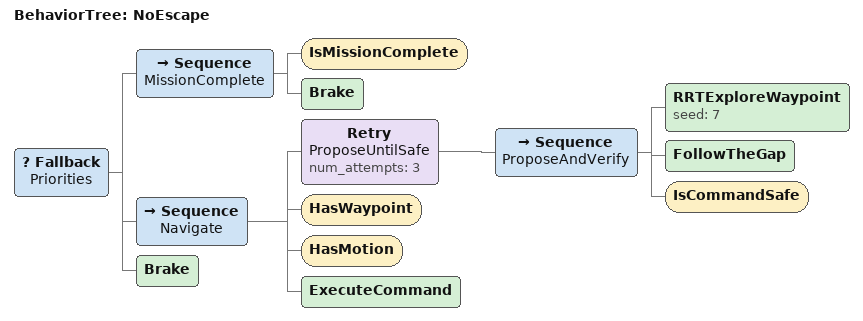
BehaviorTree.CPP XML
<?xml version="1.0" encoding="UTF-8"?>
<!--
  Arm "no_escape": the full mission without the Escape rung. Retry is kept,
  so a stalled robot falls through to the terminal Brake.
-->
<root BTCPP_format="4" main_tree_to_execute="NoEscape">
  <BehaviorTree ID="NoEscape">
    <Fallback name="Priorities">

      <Sequence name="MissionComplete">
        <IsMissionComplete/>
        <Brake/>
      </Sequence>

      <Sequence name="Navigate">
        <Retry name="ProposeUntilSafe" num_attempts="3">
          <Sequence name="ProposeAndVerify">
            <RRTExploreWaypoint seed="7"/>
            <FollowTheGap/>
            <IsCommandSafe/>
          </Sequence>
        </Retry>
        <HasWaypoint/>
        <HasMotion/>
        <ExecuteCommand/>
      </Sequence>

      <Brake/>
    </Fallback>
  </BehaviorTree>
</root>
